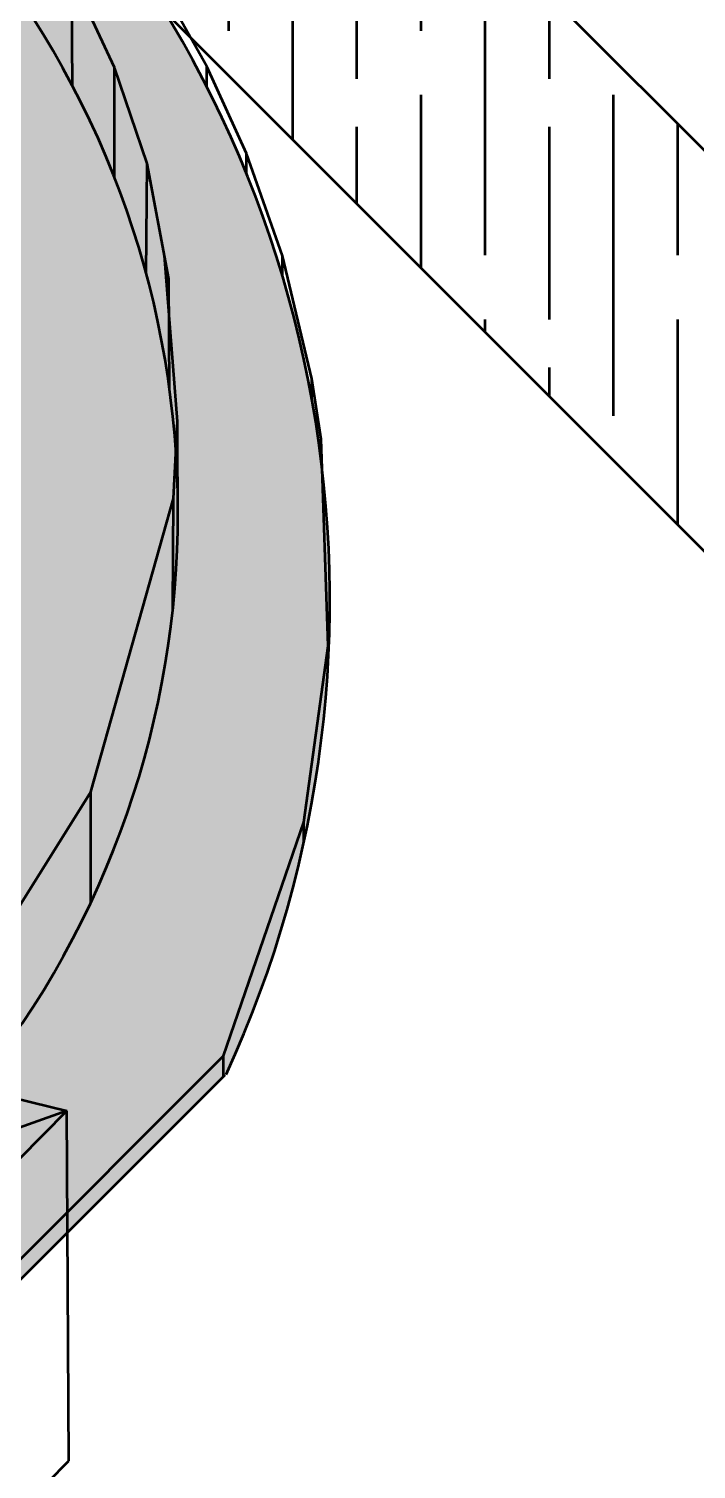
# Model space of a CAD drawing. Header units: metres. Extents: x -621399 to 40000, y -108608 to 546365.
# Drawn here: x -137474 to -104185, y 179499 to 251330 of the extents above; entities that cross this region are included whole.
import ezdxf

# ---------------------------------------------------------------- set-up
doc = ezdxf.new("R2010")
doc.units = ezdxf.units.M
doc.layers.get('0').update_dxf_attribs({"lineweight": 53})
pattern_1 = [(0, (-390182.6256148047, 11670.08589857328), (0, 6.985), [5.08, -1.905]), (90, (-390182.6256148047, 11670.08589857328), (-6.985, 4.277078946022131e-16), [5.08, -1.905])]

msp = doc.modelspace()

# ---------------------------------------------------------------- hatches: boundary and pattern name
at = {"true_color": 0x000000}
h = msp.add_hatch(dxfattribs=at)
h.set_pattern_fill('GOST_WOOD', color=18, scale=1600)
h.set_pattern_definition([(90, (269289.3000651789, 201628.908200252), (9600, -5.878304635907295e-13), [16000, -3200]), (90, (272489.3000651789, 198428.908200252), (9600, -5.878304635907295e-13), [9600, -2400, 4800, -2400]), (90, (275689.3000651789, 193628.908200252), (9600, -5.878304635907295e-13), [16000, -3200])])
h.paths.add_polyline_path([(-190182.6256148047, 311670.0858985733), (-190182.6256148047, 331670.0858985733), (-90182.62561480468, 231670.0858985733), (-90182.62561480468, 211670.0858985733)])
at = {"true_color": 0xcd2027}
h = msp.add_hatch(dxfattribs=at)
h.set_pattern_fill('ESCHER', color=242, scale=16)
h.set_pattern_definition([(59.99999999999999, (-149795.1309750834, 201628.908200252), (-487.6799998094787, -1.099974440421647e-07), [447.04, -40.64]), (180, (-149795.1309750834, 201628.908200252), (243.8399999999999, -422.3432686976001), [447.04, -40.64]), (300.0000000000001, (-149795.1309750834, 201628.908200252), (487.6799998094787, -1.099974440421647e-07), [447.04, -40.64]), (59.99999999999999, (-149754.4909750834, 201628.908200252), (-487.6799998094787, -1.099974440421647e-07), [81.28, -406.4]), (300.0000000000001, (-149754.4909750834, 201628.908200252), (487.6799998094787, -1.099974440421647e-07), [81.28, -406.4]), (59.99999999999999, (-149815.4509750835, 201664.103472508), (-487.6799998094787, -1.099974440421647e-07), [81.28, -406.4]), (180, (-149815.4509750835, 201664.103472508), (243.8399999999999, -422.3432686976001), [81.28, -406.4]), (300.0000000000001, (-149815.4509750835, 201593.7129279959), (487.6799998094787, -1.099974440421647e-07), [81.28, -406.4]), (180, (-149815.4509750835, 201593.7129279959), (243.8399999999999, -422.3432686976001), [81.28, -406.4]), (59.99999999999999, (-149957.6909750834, 201628.908200252), (-487.6799998094787, -1.099974440421647e-07), [81.28, -406.4]), (300.0000000000001, (-149957.6909750834, 201628.908200252), (487.6799998094787, -1.099974440421647e-07), [81.28, -406.4]), (59.99999999999999, (-149713.8509750834, 201488.1271108215), (-487.6799998094787, -1.099974440421647e-07), [81.28, -406.4]), (180, (-149713.8509750834, 201488.1271108215), (243.8399999999999, -422.3432686976001), [81.28, -406.4]), (300.0000000000001, (-149713.8509750834, 201769.6892896824), (487.6799998094787, -1.099974440421647e-07), [81.28, -406.4]), (180, (-149713.8509750834, 201769.6892896824), (243.8399999999999, -422.3432686976001), [81.28, -406.4]), (0, (-149713.8509750834, 201699.2987451704), (-243.84, 422.3432686976), [284.48, -203.2]), (0, (-149713.8509750834, 201558.5176553336), (-243.84, 422.3432686976), [284.48, -203.2]), (120, (-149774.8109750834, 201734.4940174264), (-487.6799998094787, 1.099976145724213e-07), [284.48, -203.2]), (120, (-149896.7309750835, 201664.103472508), (-487.6799998094787, 1.099976145724213e-07), [284.48, -203.2]), (240, (-149896.7309750835, 201593.7129279959), (243.8399998094785, -422.3432688075977), [284.48, -203.2]), (240, (-149774.8109750834, 201523.3223830776), (243.8399998094785, -422.3432688075977), [284.48, -203.2])])
edge = h.paths.add_edge_path()
edge.add_arc((-289984.5920366148, 111868.1194779214), 35355.33905957503, 135.000000000268, 314.9999999981158)
edge.add_arc((-280840.4578153, 146012.2537069368), 35590.17544303458, 127.7915338788879, 195.2180326389369)
edge.add_line((-277657.9852758345, 199145.4455596031), (-202682.6256154232, 274170.0859016647))
edge.add_line((-277657.9852758345, 199145.4455596031), (-290182.6256148047, 186612.5728784858))
edge.add_line((-302649.7718288929, 174137.2321126615), (-277657.9852758345, 199145.4455596031))
edge.add_arc((-179056.4000095669, 222796.3115058554), 56546.11597669932, 335.3028265882657, 474.6971734066958)
edge.add_arc((-252682.6256071787, 111670.0859010466), 27950.84971330913, 243.4349488187652, 333.4349488112072)
edge.add_line((-140182.6256148047, 186670.0858967183), (-227682.6256145987, 99170.0858983671))
edge.add_line((-227682.6256145985, 99170.08589836727), (-127682.6256158352, 199170.0858954816))
edge.add_line((-390182.6256148046, 111670.0858985734), (-390012.0672068622, 211795.8156342785))
edge.add_line((-290182.6256148047, 211670.0858985733), (-390182.6256148047, 111670.0858985733))
h = msp.add_hatch()
h.set_pattern_fill('ANGLE', color=4)
h.set_pattern_definition(pattern_1)
edge = h.paths.add_edge_path()
edge.add_line((-190182.6256148047, 261670.0858985733), (-202682.6256154229, 274170.0859016649))
edge.add_arc((-179056.4000095669, 222796.3115058554), 56546.11597669932, 335.3028265882657, 474.6971734066958)
h = msp.add_hatch()
h.set_pattern_fill('ANGLE', color=4)
h.set_pattern_definition(pattern_1)
edge = h.paths.add_edge_path()
edge.add_line((-140182.6256138775, 211670.0858988823), (-127682.6256149262, 199170.0858974583))
edge.add_arc((-180050.9056813646, 221801.8058326017), 41135.52606066009, 345.7412700054783, 464.2587299922546)
edge.add_arc((-179056.4000095669, 222796.3115058554), 56546.11597669932, 335.3028265882657, 474.6971734066958)
h = msp.add_hatch(dxfattribs=at)
h.set_pattern_fill('AR-PARQ1', color=242, scale=16)
h.set_pattern_definition([(90, (-149795.1309750834, 201628.908200252), (-4876.8, 4876.8), [4876.8, -4876.8]), (90, (-148982.3309750835, 201628.908200252), (-4876.8, 4876.8), [4876.8, -4876.8]), (90, (-148169.5309750834, 201628.908200252), (-4876.8, 4876.8), [4876.8, -4876.8]), (90, (-147356.7309750835, 201628.908200252), (-4876.8, 4876.8), [4876.8, -4876.8]), (90, (-146543.9309750834, 201628.908200252), (-4876.8, 4876.8), [4876.8, -4876.8]), (90, (-145731.1309750834, 201628.908200252), (-4876.8, 4876.8), [4876.8, -4876.8]), (90, (-144918.3309750835, 201628.908200252), (-4876.8, 4876.8), [4876.8, -4876.8]), (0, (-149795.1309750834, 206505.7082002519), (4876.8, -4876.8), [4876.8, -4876.8]), (0, (-149795.1309750834, 207318.508200252), (4876.8, -4876.8), [4876.8, -4876.8]), (0, (-149795.1309750834, 208131.308200252), (4876.8, -4876.8), [4876.8, -4876.8]), (0, (-149795.1309750834, 208944.108200252), (4876.8, -4876.8), [4876.8, -4876.8]), (0, (-149795.1309750834, 209756.908200252), (4876.8, -4876.8), [4876.8, -4876.8]), (0, (-149795.1309750834, 210569.7082002519), (4876.8, -4876.8), [4876.8, -4876.8]), (0, (-149795.1309750834, 211382.508200252), (4876.8, -4876.8), [4876.8, -4876.8])])
edge = h.paths.add_edge_path()
edge.add_arc((-281757.1021736864, 120062.8266699576), 35462.04927524568, 131.0666680775757, 319.9054403995145)
edge.add_arc((-292022.1145643913, 153864.266298041), 14823.25911569413, 107.6060844122581, 208.4645223084819)
edge.add_line((-290182.6256148047, 174305.4265569668), (-208934.6796542037, 255413.9237877969))
edge.add_line((-290182.6256148046, 174305.4265569668), (-296505.7222214267, 167993.1825051951))
edge.add_arc((-175706.6794760887, 227205.0142054898), 45669.5751719771, 321.064092483051, 476.9712782695684)
edge.add_line((-208934.6796542037, 255413.9237877969), (-196419.831740175, 267907.2920247181))
h = msp.add_hatch()
h.set_pattern_fill('ANGLE', color=4)
h.set_pattern_definition(pattern_1)
edge = h.paths.add_edge_path()
edge.add_line((-140182.6256152683, 211670.0858984187), (-127682.6256149262, 199170.0858974583))
edge.add_line((-227785.3374012887, 124067.3741120894), (-165182.625623255, 186670.0858897108))
edge.add_line((-165182.6256231594, 186670.0858904394), (-140182.6256152683, 211670.0858984187))
edge.add_line((-227682.6256145985, 99170.08589836727), (-127682.6256158352, 199170.0858954816))
h = msp.add_hatch()
h.set_pattern_fill('HOUND', color=8, scale=65)
h.set_pattern_definition([(0, (-149795.1309750834, 201628.908200252), (412.75, 103.1875), [1651, -825.5]), (90, (-149795.1309750834, 201628.908200252), (-103.1875, -412.75), [1651, -825.5])])
h.paths.add_polyline_path([(-140682.6256148047, 196197.0643293257), (-141182.6256148047, 195331.0389255412), (-140682.6256148047, 194465.0135217568), (-139682.6256148047, 194465.0135217568), (-139182.6256148047, 195331.0389255412), (-139682.6256148047, 196197.0643293257)], flags=17)
edge = h.paths.add_edge_path()
edge.add_line((-144902.8973983603, 187873.6974620212), (-140182.6256148048, 198503.9394233589))
edge.add_line((-140182.6256148042, 198503.9394233596), (-135573.7508408932, 197367.0279934258))
edge.add_line((-135573.7508408932, 197367.0279934258), (-139545.8284052183, 195960.1246119885))
edge.add_line((-135573.7508408932, 197367.0279934258), (-173807.7951280676, 158861.5851605289))
edge.add_line((-140819.422824391, 194701.953239094), (-144824.2090291452, 188050.9068352641))

# ---------------------------------------------------------------- linework, layer by layer
for p, q in [((-190182.6256148047, 331670.0858985733), (-90182.62561480468, 231670.0858985733)), ((-190182.6256148047, 311670.0858985733), (-90182.62561480468, 211670.0858985733)), ((-227682.6256145985, 99170.08589836725), (-127682.6256158352, 199170.0858954816)), ((-140182.6256148042, 198503.9394233596), (-135573.7508408932, 197367.0279934258)), ((-135573.7508408932, 197367.0279934258), (-144824.2090291452, 188050.9068352641)), ((-135573.7508408932, 197367.0279934258), (-139545.8284052183, 195960.1246119885)), ((-135472.9047879426, 179911.6073162573), (-135573.7508408932, 197367.0279934258)), ((-144844.9256912073, 170470.6752663172), (-135472.9047879426, 179911.6073162573))]:
    msp.add_line(p, q)
at = {"color": 18, "true_color": 0x000000}
msp.add_line((-190182.6256148047, 311670.0858985733), (-90182.62561480468, 211670.0858985733), dxfattribs=at)
at = {"color": 85, "true_color": 0x58ba48}
for p, q in [((-135290.9857941939, 248471.9321909458), (-135330.6858795535, 253971.7889075542)), ((-133198.0041985595, 249397.6241983948), (-135330.6858795535, 253971.7889075542)), ((-133197.0703815904, 243897.6242776688), (-133198.0041985595, 249397.6241983948)), ((-131569.2309875449, 244607.9972867863), (-133198.0041985595, 249397.6241983948)), ((-131615.586957499, 239108.1926426148), (-131569.2309875449, 244607.9972867863)), ((-130486.8061431204, 238867.1108279712), (-131569.2309875449, 244607.9972867863)), ((-130049.2273224883, 231752.4872407357), (-130703.6533215684, 240017.2091805697)), ((-130454.745705503, 233367.2042716432), (-130486.8061431204, 238867.1108279712)), ((-130258.5010845688, 227899.1061641553), (-130049.2273224883, 231752.4872407357)), ((-130047.0387679117, 226252.4876761695), (-130049.2273224883, 231752.4872407357)), ((-134384.1025832268, 213272.7871505469), (-130258.5010845688, 227899.1061641553)), ((-130290.6663493874, 222399.2002198923), (-130258.5010845688, 227899.1061641553)), ((-140182.6256148043, 204003.9394233596), (-134384.1025832268, 213272.7871505469)), ((-134377.5275271777, 207772.7910806721), (-134384.1025832268, 213272.7871505469))]:
    msp.add_line(p, q, dxfattribs=at)
at = {"color": 6}
for p, q in [((-128598.3905164477, 249456.1492435111), (-130989.7249754861, 253719.4736690322)), ((-128593.3267592684, 248432.1617639181), (-128598.3905164477, 249456.1492435111)), ((-126611.6951426273, 245117.8729873658), (-128598.3905164477, 249456.1492435111)), ((-126613.9048222431, 244093.8753714916), (-126611.6951426273, 245117.8729873658)), ((-124813.9122178896, 240004.9001296845), (-126611.6951426273, 245117.8729873658)), ((-124817.1152346171, 238980.9051391284), (-124813.9122178896, 240004.9001296845)), ((-123360.442170929, 233876.1995815946), (-124813.9122178896, 240004.9001296845)), ((-123354.5846671036, 232852.2163348327), (-123360.442170929, 233876.1995815946)), ((-122898.3772591011, 230869.0133828752), (-123360.442170929, 233876.1995815946)), ((-122895.1358117796, 229845.0185132497), (-122898.3772591011, 230869.0133828752)), ((-122550.6008631336, 220561.4490747861), (-122898.3772591011, 230869.0133828752)), ((-123752.139089967, 211772.2912659526), (-122550.6008631336, 220561.4490747861)), ((-122550.8645720911, 219537.4491087424), (-122550.6008631336, 220561.4490747861)), ((-127769.6865607336, 200113.2139282163), (-123752.139089967, 211772.2912659526)), ((-123757.7297979899, 210748.306527793), (-123752.139089967, 211772.2912659526)), ((-140182.6256148047, 187694.0858967183), (-127769.6865607336, 200113.2139282163)), ((-127763.4787661745, 199089.2327451437), (-127769.6865607336, 200113.2139282163)), ((-227682.6256145985, 99170.08589836727), (-127682.6256158352, 199170.0858954816))]:
    msp.add_line(p, q, dxfattribs=at)
msp.add_arc((-179002.1151509578, 222811.5199895167), 56546.11597669932, 335.3028265893061, 114.6971734071409, dxfattribs=at)
at = {"color": 240, "true_color": 0xed1f24}
msp.add_arc((-175706.6794760887, 227205.0142054898), 45669.5751719771, 321.064092483051, 116.9712782695684, dxfattribs=at)

doc.saveas('drawing.dxf')
